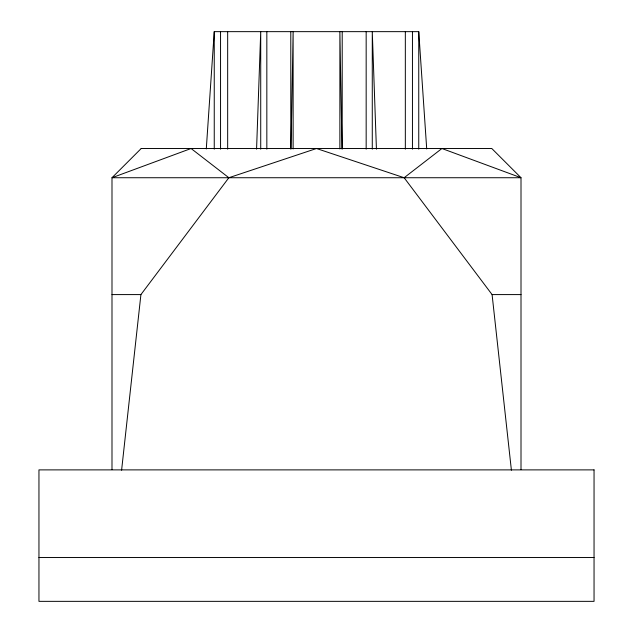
<?xml version="1.0" encoding="UTF-8"?>
<svg xmlns="http://www.w3.org/2000/svg" width="633" height="633" viewBox="0 0 633 633"><rect width="100%" height="100%" fill="white"/><g stroke="black" fill="none" stroke-linecap="round" stroke-linejoin="round"><path stroke-width="0.95" d="M291.006 148.953L293.126 31.65L293.126 148.953M256.571 149.166L260.725 31.65L260.725 149.166M206.287 148.953L214.247 31.65L418.753 31.65L426.713 148.953M121.599 470.208L140.914 294.59L228.853 177.731L316.5 148.51L404.147 177.731L492.086 294.59L511.401 470.208M404.147 177.731L441.921 148.51L521.006 177.731L521.006 469.551M111.994 294.59L140.914 294.59M492.086 294.59L521.006 294.59M38.953 557.531L594.047 557.531M228.853 177.731L191.079 148.51L111.994 177.731L111.994 469.551M376.429 149.166L372.275 31.65L372.275 149.166M341.994 148.953L339.874 31.65L339.874 148.953M418.753 31.65L418.753 149.166M412.447 31.65L412.447 149.166M405.334 31.65L405.334 149.166M366.167 31.65L366.167 149.166M342.208 31.65L342.208 148.953M290.792 31.65L290.792 148.953M266.833 31.65L266.833 149.166M227.666 31.65L227.666 149.166M220.553 31.65L220.553 149.166M214.247 31.65L214.247 149.166M141.206 148.51L111.994 177.731L521.006 177.731L491.794 148.51L141.206 148.51M594.047 469.884L38.953 469.884L38.953 601.35L594.047 601.35L594.047 469.884"/></g></svg>
